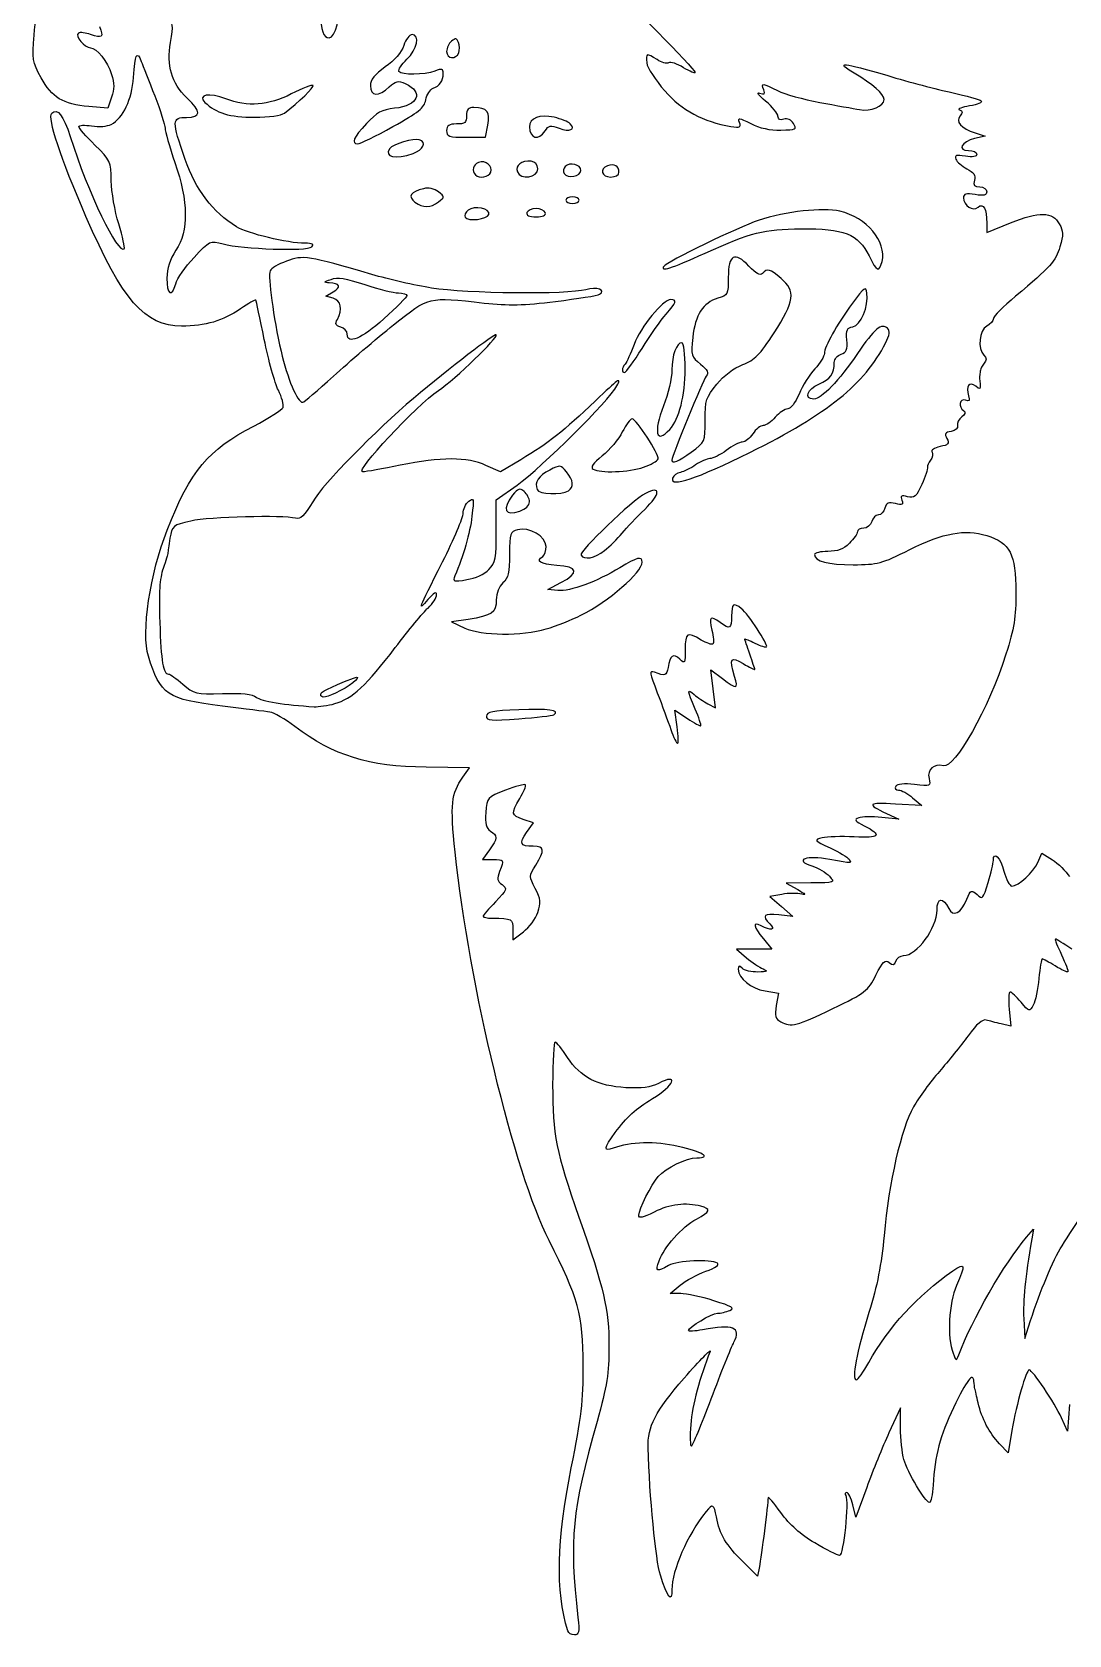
# Model space of a CAD drawing. Extents: x 0 to 149, y -4 to 235.
# Drawn here: x 0 to 82.8, y -4 to 123.9 of the extents above; entities that cross this region are included whole.
import ezdxf

# ---------------------------------------------------------------- set-up
doc = ezdxf.new("R2010")
doc.units = 0
doc.layers.get('0').update_dxf_attribs({"linetype": 'CONTINUOUS'})

msp = doc.modelspace()

# ---------------------------------------------------------------- linework, layer by layer
at = {"color": 7}
for points in [[(34.035571, 122.293557)], [(20.132239, 117.473325)], [(28.774483, 116.391359)], [(40.936971, 116.056566)], [(30.387602, 114.24965)], [(36.600757, 112.749214)], [(40.348958, 113.033141)], [(43.788542, 112.897224)], [(46.83125, 112.752942)], [(32.427026, 110.387302)], [(43.65625, 110.519599)], [(36.444775, 109.385362)], [(40.944271, 109.527411)], [(53.710417, 106.289417)], [(25.135418, 99.828744)], [(48.674216, 98.679892)], [(24.031698, 96.469361)], [(50.884317, 92.21034)], [(52.612385, 90.412925)], [(57.282292, 90.372367)], [(48.806365, 89.196841)], [(42.796354, 87.318101)], [(39.6875, 86.436002)], [(45.671089, 82.539808)], [(41.028541, 76.285564)], [(23.018751, 71.067954)], [(24.150461, 70.318831)], [(41.628782, 69.434557)], [(51.484138, 68.468139)], [(40.357883, 53.655394)], [(42.746634, -3.714255)]]:
    msp.add_lwpolyline(points, close=True, dxfattribs=at)
for points in [[(6.316335, 118.738854), (6.010398, 117.861239), (4.503307, 117.997896)], [(34.630971, 115.546682), (36.189026, 115.546682), (36.370001, 116.511364)], [(75.278681, 115.893488), (76.067706, 115.626081), (75.229913, 115.437923)], [(76.199997, 108.67476), (76.199997, 107.931532), (78.110061, 108.708838)], [(24.010939, 102.689176), (23.415626, 102.857969), (24.019236, 103.196805)], [(38.99031, 89.79513), (37.367078, 88.822403), (36.212185, 89.346439)], [(37.041667, 84.122265), (37.041667, 86.58761), (38.692616, 87.771835)], [(41.958604, 79.351428), (41.142708, 79.431057), (42.201042, 79.986164)], [(34.792708, 77.047868), (33.469792, 76.846001), (34.528125, 76.359531)], [(53.930502, 70.316034), (54.547466, 69.996558), (54.357966, 71.513248), (54.168469, 73.029937), (55.088896, 72.327892)], [(51.484138, 68.468139), (51.306354, 69.808344), (52.294906, 69.136604)], [(34.370261, 64.446187), (34.911406, 65.206152), (31.432833, 65.244348)], [(70.282454, 62.798814), (71.009002, 62.173861), (68.908144, 62.303006)], [(68.19691, 61.551108), (69.188536, 61.090686), (67.816492, 61.23373)], [(39.453018, 60.026457), (39.996655, 60.789923), (39.180619, 61.074393)], [(36.494485, 58.635963), (35.9473, 57.867516), (36.759068, 57.867516)], [(80.27783, 57.637127), (80.589199, 58.377659), (81.439724, 57.860422)], [(59.844374, 55.091158), (58.880589, 54.91035), (59.801231, 54.12005), (60.72187, 53.32975), (59.597391, 53.4568)], [(62.15194, 56.004352), (60.192703, 55.993265), (61.118745, 55.466099)], [(38.364583, 52.277357), (38.364583, 51.449698), (39.208014, 52.100131)], [(58.364139, 51.537838), (59.049118, 50.723787), (57.636534, 50.714262), (56.223953, 50.704737), (57.017703, 50.034748)], [(58.498682, 47.381665), (59.565408, 47.211091), (59.396148, 46.209257)], [(77.995947, 45.923216), (78.126717, 44.562249), (77.361796, 44.745156)], [(79.371743, 27.705016), (79.934681, 28.366474), (79.799029, 27.572724)], [(51.764314, 23.216613), (50.932289, 23.226138), (51.726039, 23.884139)], [(79.156221, 21.222724), (79.242706, 19.635224), (79.702689, 21.06208)], [(82.822074, 14.352969), (82.645197, 12.226891), (82.169902, 13.285224)], [(69.317425, 12.491474), (69.311075, 14.078974), (68.394175, 12.094599)], [(78.210817, 12.284091), (77.903644, 10.489205), (77.214317, 11.225758)], [(66.614754, 7.728974), (65.752239, 5.347724), (65.505499, 6.339911)], [(58.043585, 1.416775), (57.889251, 0.660823), (56.713149, 1.81365)]]:
    msp.add_lwpolyline(points, dxfattribs=at)
for points in [[(23.696076, 123.484182), (24.158714, 123.484182), (24.602904, 125.110645), (24.604772, 126.8115)], [(46.783577, 126.923766), (47.042988, 126.923766), (52.916664, 120.991479), (52.916664, 120.729481)], [(0.130753, 123.692121), (0.226521, 124.814682), (0.433021, 126.149859), (0.589641, 126.659182)], [(23.018748, 125.453992), (23.018748, 124.078558), (23.223126, 123.484182), (23.696076, 123.484182)], [(5.351892, 124.383705), (5.72405, 123.566907), (5.542051, 123.402085), (4.644701, 123.743257)], [(11.028832, 123.118361), (11.280935, 124.509234), (11.257183, 124.644409), (10.629623, 125.390222)], [(0.693146, 120.297877), (0.006729, 121.55905), (-0.031527, 121.789936), (0.130753, 123.692121)], [(3.664729, 123.856684), (3.358484, 123.667414), (4.162995, 122.690432), (4.625095, 122.690432)], [(4.644701, 123.743257), (4.248506, 123.89389), (3.807517, 123.94493), (3.664729, 123.856684)], [(12.340205, 118.685741), (11.093941, 119.893667), (10.691128, 121.255234), (11.028832, 123.118361)], [(30.31531, 123.748766), (30.108316, 123.748766), (29.808482, 123.353433), (29.649018, 122.870248)], [(29.907325, 121.773405), (30.726391, 122.558119), (30.972302, 123.748766), (30.31531, 123.748766)], [(33.466664, 123.217001), (33.250105, 123.037272), (33.072919, 122.666675), (33.072919, 122.393453)], [(34.024139, 123.117105), (33.89154, 123.462648), (33.785537, 123.481642), (33.466664, 123.217001)], [(34.035569, 122.293557), (34.119333, 122.511839), (34.114187, 122.882435), (34.024139, 123.117105)], [(4.625095, 122.690432), (5.114778, 122.690432), (5.992263, 121.587321), (6.321257, 120.558137)], [(8.066374, 120.32229), (8.186114, 122.18135), (8.342194, 122.501655), (8.689066, 121.600145)], [(8.689066, 121.600145), (8.822281, 121.253917), (9.303952, 120.018141), (9.759446, 118.853974)], [(29.649018, 122.870248), (29.466519, 122.317275), (28.919675, 121.68201), (28.173291, 121.15591)], [(29.26148, 120.797862), (29.185306, 120.921113), (29.475935, 121.360107), (29.907325, 121.773405)], [(33.072919, 122.393453), (33.072919, 121.802633), (33.817536, 121.725365), (34.035571, 122.293557)], [(49.87163, 121.741584), (49.025331, 122.2961), (48.971478, 122.278831), (49.056623, 121.480236)], [(50.793187, 121.495598), (50.638612, 121.400067), (50.223912, 121.510758), (49.87163, 121.741584)], [(65.616664, 120.665198), (64.026383, 121.596576), (64.685701, 121.54725), (68.295118, 120.464813)], [(6.291094, 116.57349), (7.249539, 117.086436), (7.953736, 118.573463), (8.066374, 120.32229)], [(6.321257, 120.558137), (6.547235, 119.85122), (6.546007, 119.397682), (6.316335, 118.738854)], [(28.173291, 121.15591), (27.303315, 120.542693), (26.9875, 120.142468), (26.9875, 119.653177)], [(32.129651, 120.831801), (31.295118, 120.514512), (29.450094, 120.492679), (29.26148, 120.797862)], [(31.986059, 119.452729), (32.522713, 119.650028), (32.799094, 120.048824), (32.804283, 120.633363)], [(32.804283, 120.633363), (32.807669, 121.014315), (32.696049, 121.047145), (32.129651, 120.831801)], [(49.056623, 121.480236), (49.096557, 121.105671), (49.742519, 120.102479), (50.492091, 119.25092)], [(51.995448, 121.09995), (51.488779, 121.41309), (50.947762, 121.591131), (50.793187, 121.495598)], [(52.916664, 120.729481), (52.916664, 120.620099), (52.502117, 120.786811), (51.995448, 121.09995)], [(67.997914, 118.552579), (67.997914, 118.998958), (67.097095, 119.798155), (65.616664, 120.665198)], [(68.295118, 120.464813), (69.950666, 119.968325), (72.257706, 119.358783), (73.421872, 119.110273)], [(4.503307, 117.997896), (2.420513, 118.186758), (1.559172, 118.706702), (0.693146, 120.297877)], [(15.4308, 118.621527), (14.129074, 119.11866), (13.151909, 118.946446), (13.777503, 118.330149)], [(20.132239, 117.473325), (21.282714, 118.354578), (22.530259, 119.562951), (22.41185, 119.68136)], [(22.41185, 119.68136), (22.338534, 119.754676), (21.555518, 119.449681), (20.671818, 119.003591)], [(26.9875, 119.653177), (26.9875, 118.811363), (27.649138, 118.769911), (28.489185, 119.559094)], [(28.489185, 119.559094), (29.010687, 120.04902), (29.196115, 120.087644), (29.770432, 119.825966)], [(29.770432, 119.825966), (31.283569, 119.136536), (30.818844, 118.070731), (28.911349, 117.85573)], [(31.407547, 118.530767), (31.491759, 118.951827), (31.752088, 119.36671), (31.986059, 119.452729)], [(50.492091, 119.25092), (51.873952, 117.681047), (53.547177, 116.780678), (55.766245, 116.412875)], [(58.53906, 118.431852), (57.993357, 118.882761), (57.775901, 119.171294), (58.055827, 119.073041)], [(58.055827, 119.073041), (58.456753, 118.932314), (58.528715, 118.988385), (58.394859, 119.337206)], [(58.394859, 119.337206), (58.179486, 119.898467), (58.27349, 119.892509), (59.49914, 119.267229)], [(59.49914, 119.267229), (60.051971, 118.985197), (61.565274, 118.562692), (62.862037, 118.328332)], [(73.421872, 119.110273), (74.586039, 118.861763), (75.639253, 118.565999), (75.76235, 118.453019)], [(1.55111, 117.468211), (1.993494, 117.910591), (2.481213, 117.289112), (3.014055, 115.604057)], [(9.759446, 118.853974), (10.214936, 117.689807), (10.58665, 116.528726), (10.585472, 116.273789)], [(12.303126, 117.134182), (13.484099, 117.134182), (13.494444, 117.567012), (12.340205, 118.685741)], [(13.777503, 118.330149), (14.646313, 117.474254), (15.767742, 117.137527), (17.727084, 117.144226)], [(20.671818, 119.003591), (18.818096, 118.067833), (17.191173, 117.949234), (15.4308, 118.621527)], [(28.911349, 117.85573), (27.889144, 117.740512), (27.490891, 117.525072), (26.666627, 116.641417)], [(28.774483, 116.391359), (30.844474, 117.538095), (31.279745, 117.891761), (31.407547, 118.530767)], [(35.255729, 117.923881), (34.796037, 117.927004), (34.660417, 117.777241), (34.660417, 117.266474)], [(36.370001, 116.511364), (36.568253, 117.568139), (36.293195, 117.91682), (35.255729, 117.923881)], [(59.531247, 117.222982), (59.531247, 117.436953), (59.084763, 117.980947), (58.53906, 118.431852)], [(62.862037, 118.328332), (64.158802, 118.093972), (65.590412, 117.835548), (66.043397, 117.754056)], [(66.043397, 117.754056), (66.950593, 117.59085), (67.997914, 118.018737), (67.997914, 118.552579)], [(74.836308, 118.048688), (74.203888, 117.939288), (73.840253, 117.796252), (74.028229, 117.730834)], [(75.76235, 118.453019), (75.885445, 118.340039), (75.468726, 118.158091), (74.836308, 118.048688)], [(4.272503, 109.219754), (2.25114, 113.87229), (1.185403, 117.102501), (1.55111, 117.468211)], [(3.704168, 116.39976), (3.704168, 116.516089), (4.164551, 116.53765), (4.727243, 116.447673)], [(4.727243, 116.447673), (5.298452, 116.356334), (5.989168, 116.411904), (6.291094, 116.57349)], [(12.193708, 113.781827), (11.118298, 116.858344), (11.127299, 117.134182), (12.303126, 117.134182)], [(17.727084, 117.144226), (18.869867, 117.148142), (19.889916, 117.287707), (20.132239, 117.473325)], [(26.666627, 116.641417), (25.642227, 115.543206), (25.419808, 115.017516), (25.979558, 115.017516)], [(33.866667, 116.605016), (33.249306, 116.605016), (33.072917, 116.487424), (33.072917, 116.075849)], [(34.660417, 117.266474), (34.660417, 116.707909), (34.536944, 116.605016), (33.866667, 116.605016)], [(41.65536, 117.137908), (40.494418, 117.399742), (39.6875, 117.087004), (39.6875, 116.37522)], [(40.936971, 116.056566), (41.212987, 116.498537), (41.361082, 116.526559), (42.048851, 116.266955)], [(42.943357, 116.629992), (42.788948, 116.7844), (42.20935, 117.012961), (41.65536, 117.137908)], [(42.048851, 116.266955), (42.890993, 115.949082), (43.412579, 116.16077), (42.943357, 116.629992)], [(55.766245, 116.412875), (56.50625, 116.290222), (56.606078, 116.335601), (56.456085, 116.72647)], [(56.456085, 116.72647), (56.299949, 117.133354), (56.398829, 117.123213), (57.357783, 116.633993)], [(57.357783, 116.633993), (58.063059, 116.274186), (58.89148, 116.094804), (59.757717, 116.114319)], [(59.998004, 116.982084), (59.696509, 116.886392), (59.531247, 116.971686), (59.531247, 117.222982)], [(59.757717, 116.114319), (60.979031, 116.141836), (61.056954, 116.181976), (60.772678, 116.637176)], [(60.772678, 116.637176), (60.582641, 116.941473), (60.286074, 117.073513), (59.998004, 116.982084)], [(74.068099, 117.24812), (73.688726, 116.791004), (74.148505, 116.276512), (75.278681, 115.893488)], [(74.028229, 117.730834), (74.287314, 117.640666), (74.296961, 117.523882), (74.068099, 117.24812)], [(3.014055, 115.604057), (4.443969, 111.082087), (6.82029, 106.139194), (7.322768, 106.641672)], [(4.989897, 114.92185), (4.282745, 115.618368), (3.704168, 116.283428), (3.704168, 116.39976)], [(10.585472, 116.273789), (10.584414, 116.018855), (10.940522, 114.779409), (11.377084, 113.519466)], [(25.979558, 115.017516), (26.152794, 115.017516), (27.410511, 115.635746), (28.774483, 116.391359)], [(30.891618, 115.347739), (30.463948, 115.490297), (28.76029, 114.983329), (28.526311, 114.643882)], [(30.387602, 114.24965), (31.226424, 114.542065), (31.502726, 115.144037), (30.891618, 115.347739)], [(33.072917, 116.075849), (33.072917, 115.606589), (33.249306, 115.546682), (34.630971, 115.546682)], [(39.6875, 116.37522), (39.6875, 115.437491), (40.431807, 115.247669), (40.936971, 116.056566)], [(75.229913, 115.437923), (74.17276, 115.200496), (73.81516, 114.488349), (74.753092, 114.488349)], [(6.298201, 112.063588), (6.27632, 113.606368), (6.235984, 113.694501), (4.989897, 114.92185)], [(28.526311, 114.643882), (28.055964, 113.961516), (28.992214, 113.763213), (30.387602, 114.24965)], [(74.495869, 114.037679), (73.768172, 114.155768), (73.615328, 114.107659), (73.734181, 113.797929)], [(75.406247, 114.189148), (75.406247, 113.995946), (75.083715, 113.942283), (74.495869, 114.037679)], [(74.753092, 114.488349), (75.112327, 114.488349), (75.406247, 114.353708), (75.406247, 114.189148)], [(11.377084, 113.519466), (12.454169, 110.410935), (12.481389, 108.067118), (11.458354, 106.521208)], [(16.294014, 108.392976), (14.392535, 109.576841), (13.044105, 111.349023), (12.193708, 113.781827)], [(35.619994, 113.538564), (35.179778, 113.369638), (35.05009, 112.863953), (35.365973, 112.548072)], [(35.365973, 112.548072), (35.679182, 112.234861), (36.45167, 112.360697), (36.600757, 112.749214)], [(36.600757, 112.749214), (36.791183, 113.245458), (36.166454, 113.748262), (35.619994, 113.538564)], [(39.819792, 113.629969), (39.068539, 113.726026), (38.520608, 113.300796), (38.7214, 112.77754)], [(38.7214, 112.77754), (38.97407, 112.119092), (40.348958, 112.335011), (40.348958, 113.033141)], [(40.348958, 113.033141), (40.348958, 113.363364), (40.150015, 113.587744), (39.819792, 113.629969)], [(42.539949, 113.213298), (42.393463, 113.066811), (42.357813, 112.810711), (42.460728, 112.64419)], [(42.460728, 112.64419), (42.723737, 112.218634), (43.788542, 112.421548), (43.788542, 112.897224)], [(43.788542, 112.897224), (43.788542, 113.368243), (42.915819, 113.589168), (42.539949, 113.213298)], [(45.929084, 113.270276), (45.258154, 113.012815), (45.429892, 112.371682), (46.169792, 112.371682)], [(46.83125, 112.752942), (46.83125, 113.253848), (46.452406, 113.471092), (45.929084, 113.270276)], [(46.169792, 112.371682), (46.569326, 112.371682), (46.83125, 112.522654), (46.83125, 112.752942)], [(73.734181, 113.797929), (73.815961, 113.584813), (74.215109, 113.238637), (74.621176, 113.028653)], [(74.621176, 113.028653), (75.165204, 112.747324), (75.3227, 112.506226), (75.219713, 112.112396)], [(6.891791, 108.626722), (6.577731, 109.641473), (6.310615, 111.188063), (6.298201, 112.063588)], [(31.220825, 111.438716), (30.193821, 111.185928), (29.952971, 110.805558), (30.543791, 110.369496)], [(32.41145, 111.192855), (32.082023, 111.44727), (31.63261, 111.540073), (31.220825, 111.438716)], [(75.219713, 112.112396), (75.111994, 111.700482), (75.208363, 111.577932), (75.639972, 111.577932)], [(75.639972, 111.577932), (75.950495, 111.577932), (76.199997, 111.408528), (76.199997, 111.197692)], [(30.543791, 110.369496), (31.202074, 109.883638), (31.782337, 109.889126), (32.427026, 110.387302)], [(32.427034, 110.387307), (32.934669, 110.779581), (32.934489, 110.788921), (32.41145, 111.192855)], [(36.444775, 109.385362), (36.595529, 109.844811), (35.265752, 110.11844), (34.792184, 109.725415)], [(43.127083, 110.784182), (42.836042, 110.784182), (42.597917, 110.66512), (42.597917, 110.519599)], [(42.597917, 110.519599), (42.597917, 110.374078), (42.836042, 110.255016), (43.127083, 110.255016)], [(43.65625, 110.519599), (43.65625, 110.66512), (43.418125, 110.784182), (43.127083, 110.784182)], [(43.127083, 110.255016), (43.418125, 110.255016), (43.65625, 110.374078), (43.65625, 110.519599)], [(75.273956, 110.967726), (74.558488, 111.083831), (74.347914, 111.027252), (74.347914, 110.718907)], [(74.347914, 110.718907), (74.347914, 110.074035), (75.07197, 109.603215), (75.507641, 109.964789)], [(76.199997, 111.197692), (76.199997, 110.910897), (75.972421, 110.854382), (75.273956, 110.967726)], [(75.507641, 109.964789), (75.943161, 110.326239), (76.199997, 109.84769), (76.199997, 108.67476)], [(11.906251, 100.467896), (8.973551, 100.466837), (7.183857, 102.518744), (4.272503, 109.219754)], [(34.792184, 109.725415), (34.577396, 109.547155), (34.471054, 109.289024), (34.555869, 109.15179)], [(34.555869, 109.15179), (34.771171, 108.803427), (36.316528, 108.994514), (36.444775, 109.385362)], [(39.489063, 109.527411), (39.416342, 109.309247), (39.663981, 109.196682), (40.216667, 109.196682)], [(40.216667, 109.858141), (39.877119, 109.858141), (39.549697, 109.709312), (39.489063, 109.527411)], [(40.944271, 109.527411), (40.883636, 109.709312), (40.556214, 109.858141), (40.216667, 109.858141)], [(40.216667, 109.196682), (40.769352, 109.196682), (41.016992, 109.309247), (40.944271, 109.527411)], [(57.957016, 108.898791), (56.412982, 108.39903), (50.628682, 105.592893), (50.408631, 105.236841)], [(64.473802, 109.63575), (63.068076, 109.952348), (60.215328, 109.629744), (57.957016, 108.898791)], [(67.841424, 105.622579), (68.239582, 107.208971), (66.606169, 109.1555), (64.473802, 109.63575)], [(78.110061, 108.708838), (80.390349, 109.636809), (81.447299, 109.615684), (81.997235, 108.631151)], [(7.322768, 106.641672), (7.399794, 106.718698), (7.205854, 107.611968), (6.891791, 108.626722)], [(21.766047, 107.080016), (20.382996, 107.080016), (17.161228, 107.853046), (16.294014, 108.392976)], [(53.710417, 106.289417), (57.45576, 107.97168), (58.35681, 108.200394), (61.383333, 108.23702)], [(61.383333, 108.23702), (64.775003, 108.278065), (65.950587, 107.809459), (66.801429, 106.077279)], [(81.997235, 108.631151), (82.326266, 108.042096), (82.33414, 107.756833), (82.047763, 106.800991)], [(11.458354, 106.521208), (10.968451, 105.780917), (10.74115, 105.082538), (10.73075, 104.285666)], [(12.900666, 105.953243), (14.170582, 107.313018), (14.173714, 107.314471), (15.222086, 107.030377)], [(15.222086, 107.030377), (16.763004, 106.612812), (21.953041, 106.437639), (22.306662, 106.79126)], [(22.306662, 106.79126), (22.515281, 106.999879), (22.365246, 107.080016), (21.766047, 107.080016)], [(50.408631, 105.236841), (50.128599, 104.783739), (50.919713, 105.035937), (53.710417, 106.289417)], [(57.211113, 105.2468), (56.076615, 106.460711), (55.5625, 106.18057), (55.5625, 104.34847)], [(82.047763, 106.800991), (81.691861, 105.613092), (81.333671, 105.214843), (78.491228, 102.846682)], [(11.436915, 103.85021), (11.542581, 104.257991), (12.201269, 105.204358), (12.900666, 105.953243)], [(20.27716, 105.652821), (19.627883, 105.404862), (19.043135, 105.058996), (18.977722, 104.884231)], [(27.111902, 104.587082), (22.013509, 106.08796), (21.589623, 106.154056), (20.27716, 105.652821)], [(58.293746, 104.678345), (58.090128, 104.474727), (57.780965, 104.637059), (57.211113, 105.2468)], [(59.775532, 104.278372), (58.866212, 105.043515), (58.702977, 105.087576), (58.293746, 104.678345)], [(66.801429, 106.077279), (67.426163, 104.805422), (67.615549, 104.72262), (67.841424, 105.622579)], [(10.73075, 104.285666), (10.713763, 102.983731), (11.143687, 102.718613), (11.436915, 103.85021)], [(18.977722, 104.884231), (18.797951, 104.403954), (19.238588, 101.158249), (19.848556, 98.469733)], [(23.702257, 103.925904), (23.228918, 103.943843), (23.248788, 103.982652), (23.842894, 104.200619)], [(24.019236, 103.196805), (24.688013, 103.572223), (24.548183, 103.893848), (23.702257, 103.925904)], [(23.842894, 104.200619), (24.375053, 104.395857), (24.996533, 104.29943), (26.535377, 103.782855)], [(26.535377, 103.782855), (27.635727, 103.413481), (28.842438, 103.111266), (29.216964, 103.111266)], [(31.874402, 103.500899), (30.560372, 103.714029), (28.417247, 104.202809), (27.111902, 104.587082)], [(55.5625, 104.34847), (55.5625, 102.976937), (55.531112, 102.91423), (54.729531, 102.684339)], [(59.227003, 99.925058), (60.857884, 102.428974), (60.964821, 103.277651), (59.775532, 104.278372)], [(66.634061, 103.107966), (66.551791, 103.675106), (66.437441, 103.594784), (65.483822, 102.300008)], [(17.833278, 102.541456), (17.795323, 102.591865), (17.247596, 102.277624), (16.616104, 101.843147)], [(18.513429, 99.407099), (18.177299, 101.080589), (17.871229, 102.491051), (17.833278, 102.541456)], [(24.347989, 101.00641), (24.785596, 101.824091), (24.648534, 102.508391), (24.010939, 102.689176)], [(29.897917, 102.900612), (29.897917, 102.784751), (29.072914, 101.951314), (28.064579, 101.048529)], [(28.839583, 100.569771), (31.678861, 102.841454), (31.55778, 102.812379), (36.078787, 102.308255)], [(29.216964, 103.111266), (29.591487, 103.111266), (29.897917, 103.016471), (29.897917, 102.900612)], [(44.176492, 103.37329), (42.774391, 102.971171), (34.618814, 103.055769), (31.874402, 103.500899)], [(36.078787, 102.308255), (38.005901, 102.093369), (39.232038, 102.120753), (41.773906, 102.43544)], [(41.773906, 102.43544), (43.555505, 102.656008), (45.134959, 102.911738), (45.283808, 103.003731)], [(45.283808, 103.003731), (45.859314, 103.359413), (45.0592, 103.626446), (44.176492, 103.37329)], [(50.965989, 102.582099), (50.345787, 102.582099), (48.561292, 100.39913), (48.046116, 99.010224)], [(50.592445, 101.416003), (51.420117, 102.358669), (51.49169, 102.582099), (50.965989, 102.582099)], [(54.729531, 102.684339), (53.551288, 102.346424), (52.915558, 101.354303), (52.730916, 99.565309)], [(65.512606, 100.412719), (66.140785, 100.502405), (66.786808, 102.05502), (66.634061, 103.107966)], [(78.491228, 102.846682), (77.530568, 102.046318), (76.74111, 101.246834), (76.736871, 101.070053)], [(16.616104, 101.843147), (15.209071, 100.875084), (13.816757, 100.468536), (11.906251, 100.467896)], [(48.674216, 98.679892), (49.324046, 99.72326), (50.187249, 100.954509), (50.592445, 101.416003)], [(65.483822, 102.300008), (64.215597, 100.578076), (63.235417, 98.823208), (63.235417, 98.274576)], [(24.031698, 96.469361), (25.293586, 97.618502), (27.457135, 99.463685), (28.839583, 100.569771)], [(24.612572, 100.387116), (24.198856, 100.495306), (24.143632, 100.624566), (24.347989, 101.00641)], [(25.135418, 99.828744), (25.135418, 100.060649), (24.900137, 100.311916), (24.612572, 100.387116)], [(28.064579, 101.048529), (26.272356, 99.44391), (25.135418, 98.970457), (25.135418, 99.828744)], [(37.026853, 99.774229), (36.912127, 99.888514), (33.333883, 97.134156), (30.427083, 94.694052)], [(56.71698, 97.394858), (57.68122, 97.763102), (58.081976, 98.167084), (59.227003, 99.925058)], [(65.030231, 99.361599), (64.967265, 100.177002), (65.044783, 100.345931), (65.512606, 100.412719)], [(68.277732, 100.29145), (67.819381, 100.749801), (67.2098, 100.237409), (65.88125, 98.27705)], [(68.11849, 99.10677), (68.451518, 99.760381), (68.493852, 100.075331), (68.277732, 100.29145)], [(76.199997, 100.465432), (75.602743, 100.145792), (75.46032, 98.665109), (75.977118, 98.148312)], [(76.736871, 101.070053), (76.732638, 100.893271), (76.491039, 100.621192), (76.199997, 100.465432)], [(19.634918, 95.346552), (19.35423, 95.906362), (18.849561, 97.733609), (18.513429, 99.407099)], [(32.411458, 95.321083), (33.780087, 96.234975), (37.234207, 99.567672), (37.026853, 99.774229)], [(47.294271, 96.772063), (47.403411, 96.77799), (48.024389, 97.636526), (48.674216, 98.679892)], [(48.046116, 99.010224), (47.776233, 98.28262), (47.45201, 97.574198), (47.325627, 97.435953)], [(51.867641, 99.142516), (51.425419, 99.142516), (51.064583, 98.162353), (51.064583, 96.961119)], [(52.122917, 97.059115), (52.122917, 98.221009), (52.010006, 99.142516), (51.867641, 99.142516)], [(52.730916, 99.565309), (52.580942, 98.112199), (52.611335, 98.00426), (53.332343, 97.429349)], [(57.282292, 90.372367), (63.507165, 93.465438), (66.454605, 95.841193), (68.11849, 99.10677)], [(64.56721, 98.219292), (65.000113, 98.35669), (65.090593, 98.579906), (65.030231, 99.361599)], [(19.848556, 98.469733), (20.335543, 96.323258), (21.158442, 94.380016), (21.580413, 94.380016)], [(47.325627, 97.435953), (47.043353, 97.127195), (47.025891, 96.757461), (47.294271, 96.772063)], [(53.332343, 97.429349), (53.922927, 96.958433), (54.025898, 96.743369), (53.795589, 96.461823)], [(54.639977, 95.822238), (55.210271, 96.518209), (56.013011, 97.12601), (56.71698, 97.394858)], [(65.88125, 98.27705), (64.393823, 96.08226), (63.011955, 94.644599), (62.389763, 94.644599)], [(63.235417, 98.274576), (63.235417, 98.055118), (62.890048, 97.505843), (62.467932, 97.053964)], [(62.80645, 95.838867), (63.709899, 96.216351), (64.029167, 96.665457), (64.029167, 97.558826)], [(64.029167, 97.558826), (64.029167, 97.828158), (64.271287, 98.125367), (64.56721, 98.219292)], [(75.999607, 97.500083), (75.843524, 97.312014), (75.705695, 97.068844), (75.69332, 96.959703)], [(75.977118, 98.148312), (76.196425, 97.929004), (76.202815, 97.744923), (75.999607, 97.500083)], [(21.580413, 94.380016), (21.66673, 94.380016), (22.76981, 95.32022), (24.031698, 96.469361)], [(46.673212, 95.702932), (47.081911, 96.454738), (46.758328, 96.228755), (44.95342, 94.501867)], [(51.064583, 96.961119), (51.064583, 96.324301), (50.764869, 95.038489), (50.39855, 94.103756)], [(50.884317, 92.21034), (51.650977, 93.057488), (52.122917, 94.904999), (52.122917, 97.059115)], [(53.795589, 96.461823), (53.518551, 96.123151), (51.064583, 90.112908), (51.064583, 89.773059)], [(62.467932, 97.053964), (62.045813, 96.602087), (61.480266, 95.696974), (61.211161, 95.042601)], [(75.323248, 95.662022), (74.825857, 96.074817), (74.506796, 95.659033), (74.745009, 94.908478)], [(75.640353, 96.562828), (75.623605, 96.453687), (75.635167, 96.13184), (75.666097, 95.847612)], [(75.69332, 96.959703), (75.680938, 96.850562), (75.657109, 96.671969), (75.640353, 96.562828)], [(20.011304, 93.979622), (20.08498, 94.171622), (19.915607, 94.786738), (19.634918, 95.346552)], [(26.370188, 88.827232), (25.704116, 88.822469), (30.664772, 94.154744), (32.411458, 95.321083)], [(38.692616, 87.771835), (40.755213, 89.251332), (45.998852, 94.462449), (46.673212, 95.702932)], [(53.710417, 92.948085), (53.710417, 94.545975), (53.786212, 94.780333), (54.639977, 95.822238)], [(61.211161, 95.042601), (60.92512, 94.347054), (60.549359, 93.852421), (60.306569, 93.851841)], [(62.389763, 94.644599), (61.58248, 94.644599), (61.861396, 95.443998), (62.80645, 95.838867)], [(74.497504, 94.542279), (74.02476, 94.723688), (73.907171, 93.990948), (74.363744, 93.708773)], [(74.745009, 94.908478), (74.872779, 94.505912), (74.815012, 94.420441), (74.497504, 94.542279)], [(75.666097, 95.847612), (75.713116, 95.415328), (75.657049, 95.384982), (75.323248, 95.662022)], [(17.677734, 92.487589), (18.88752, 93.116207), (19.937625, 93.787621), (20.011304, 93.979622)], [(30.427083, 94.694052), (27.445039, 92.190782), (23.21063, 87.850369), (22.37706, 86.442505)], [(44.95342, 94.501867), (42.389809, 92.049076), (41.249174, 91.148763), (38.99031, 89.79513)], [(50.39855, 94.103756), (49.56035, 91.964933), (49.80373, 91.016302), (50.884317, 92.21034)], [(60.306569, 93.851841), (60.078149, 93.851312), (59.632453, 93.553193), (59.316131, 93.189391)], [(74.363744, 93.708773), (74.543769, 93.59751), (74.48972, 93.422536), (74.212773, 93.220027)], [(10.752459, 84.174857), (12.648804, 88.957531), (13.995832, 90.574429), (17.677734, 92.487589)], [(47.880818, 93.057099), (47.746034, 93.057099), (47.395961, 92.587061), (47.102877, 92.012574)], [(49.954122, 89.858006), (50.072713, 90.213781), (48.229983, 93.057099), (47.880818, 93.057099)], [(52.612385, 90.412925), (53.708067, 91.206632), (53.710417, 91.212059), (53.710417, 92.948085)], [(58.348475, 92.527932), (58.132586, 92.527932), (57.760918, 92.230276), (57.522544, 91.866474)], [(59.316131, 93.189391), (58.999808, 92.825589), (58.564362, 92.527932), (58.348475, 92.527932)], [(73.866211, 92.524104), (73.916574, 92.2982), (73.709382, 92.106745), (73.356229, 92.052857)], [(74.212773, 93.220027), (73.97551, 93.046537), (73.819557, 92.733371), (73.866211, 92.524104)], [(47.102877, 92.012574), (46.809795, 91.438084), (46.091023, 90.583128), (45.505605, 90.112675)], [(56.681523, 91.205016), (56.457334, 91.205016), (55.883659, 90.907359), (55.40669, 90.543557)], [(57.522544, 91.866474), (57.284173, 91.502672), (56.905713, 91.205016), (56.681523, 91.205016)], [(73.01792, 91.48282), (73.233955, 91.079153), (73.147629, 90.978188), (72.470714, 90.842806)], [(73.356229, 92.052857), (72.872214, 91.978999), (72.809198, 91.872821), (73.01792, 91.48282)], [(36.212185, 89.346439), (34.718665, 90.02413), (32.609015, 90.026133), (29.36875, 89.352922)], [(45.505605, 90.112675), (44.744116, 89.500726), (44.53658, 89.196767), (44.776334, 89.044587)], [(48.806365, 89.196841), (49.383355, 89.397652), (49.899845, 89.695176), (49.954122, 89.858006)], [(51.117145, 88.320364), (50.85942, 87.546413), (53.08741, 88.287976), (57.282292, 90.372367)], [(51.064583, 89.773059), (51.064583, 89.444282), (51.555203, 89.647107), (52.612385, 90.412925)], [(54.099643, 89.882099), (53.857737, 89.882099), (53.343776, 89.657875), (52.95751, 89.383825)], [(55.40669, 90.543557), (54.92972, 90.179755), (54.341551, 89.882099), (54.099643, 89.882099)], [(71.715572, 89.766069), (71.552419, 89.569478), (71.444546, 89.306802), (71.475857, 89.182345)], [(71.839611, 90.402783), (71.934546, 90.249179), (71.878727, 89.962657), (71.715572, 89.766069)], [(72.470714, 90.842806), (72.001187, 90.7489), (71.738776, 90.565938), (71.839611, 90.402783)], [(29.36875, 89.352922), (27.986302, 89.065703), (26.636951, 88.829142), (26.370188, 88.827232)], [(41.31174, 88.975057), (40.407466, 88.507438), (40.072096, 87.994643), (40.293388, 87.417963)], [(42.64827, 88.827287), (42.184069, 89.400549), (42.143273, 89.405058), (41.31174, 88.975057)], [(42.796354, 87.318101), (43.259237, 87.61758), (43.208416, 88.135534), (42.64827, 88.827287)], [(44.776334, 89.044587), (45.306694, 88.707944), (47.65671, 88.796728), (48.806365, 89.196841)], [(51.747968, 88.788513), (51.468983, 88.735141), (51.185114, 88.524474), (51.117145, 88.320364)], [(52.95751, 89.383825), (52.571245, 89.109775), (52.02695, 88.841884), (51.747968, 88.788513)], [(71.475857, 89.182345), (71.507167, 89.057887), (71.302986, 88.444829), (71.02212, 87.819995)], [(39.265675, 87.256972), (38.905622, 87.55579), (38.770872, 87.512102), (38.345515, 86.958641)], [(39.6875, 86.436002), (39.6875, 86.694989), (39.497677, 87.064427), (39.265675, 87.256972)], [(40.293388, 87.417963), (40.439975, 87.03596), (42.248733, 86.963798), (42.796354, 87.318101)], [(48.95583, 87.108067), (47.905437, 86.564888), (43.626262, 82.471755), (43.805536, 82.181687)], [(48.891891, 85.83472), (50.168532, 87.05746), (50.203473, 87.753246), (48.95583, 87.108067)], [(71.02212, 87.819995), (70.581329, 86.839385), (70.425416, 86.705461), (69.882676, 86.841248)], [(22.37706, 86.442505), (21.709699, 85.315356), (21.401586, 85.017121), (21.010333, 85.119588)], [(34.395833, 85.520231), (34.395833, 85.84633), (34.593853, 86.276545), (34.835875, 86.476266)], [(34.835875, 86.476266), (35.240487, 86.810151), (35.26137, 86.714888), (35.09522, 85.293113)], [(38.345515, 86.958641), (37.477814, 85.829611), (37.725734, 85.281238), (38.916242, 85.696253)], [(38.916242, 85.696253), (39.37858, 85.857424), (39.6875, 86.153723), (39.6875, 86.436002)], [(47.082623, 83.928871), (47.439159, 84.365491), (48.25333, 85.223122), (48.891891, 85.83472)], [(68.077337, 85.923914), (67.999708, 85.627062), (67.760339, 85.384182), (67.545408, 85.384182)], [(68.904937, 86.291354), (68.356157, 86.429091), (68.190171, 86.355396), (68.077337, 85.923914)], [(69.422645, 86.558813), (69.561972, 86.195739), (69.471707, 86.149106), (68.904937, 86.291354)], [(69.882676, 86.841248), (69.373747, 86.968576), (69.286062, 86.914744), (69.422645, 86.558813)], [(12.65467, 84.899624), (11.192458, 84.570184), (11.149646, 84.534986), (10.978416, 83.521471)], [(21.010333, 85.119588), (20.000794, 85.383986), (14.117004, 85.229094), (12.65467, 84.899624)], [(32.749773, 81.650025), (33.655106, 83.452539), (34.395833, 85.194132), (34.395833, 85.520231)], [(35.09522, 85.293113), (34.936652, 83.936237), (34.409803, 82.089437), (33.73514, 80.525554)], [(67.016241, 84.855016), (66.939652, 84.562143), (66.655344, 84.325849), (66.379553, 84.325849)], [(67.545408, 85.384182), (67.330476, 85.384182), (67.092351, 85.146057), (67.016241, 84.855016)], [(9.253462, 74.101283), (8.679739, 75.946722), (9.39449, 80.750003), (10.752459, 84.174857)], [(10.978416, 83.521471), (10.881769, 82.949431), (10.808172, 82.421801), (10.814869, 82.348967)], [(36.446354, 81.03289), (36.976473, 81.588584), (37.041667, 81.926898), (37.041667, 84.122265)], [(38.732963, 84.210046), (38.142736, 84.061911), (38.1, 83.929244), (38.1, 82.24515)], [(41.010417, 82.879462), (41.010417, 83.667042), (39.675917, 84.446713), (38.732963, 84.210046)], [(45.671089, 82.539808), (46.090896, 82.867175), (46.726086, 83.492253), (47.082623, 83.928871)], [(65.881245, 84.04924), (65.881245, 83.897105), (65.588999, 83.480386), (65.231812, 83.123199)], [(66.379553, 84.325849), (66.105484, 84.325849), (65.881245, 84.201376), (65.881245, 84.04924)], [(70.051581, 82.617212), (72.790807, 83.976326), (74.415986, 84.272213), (76.196642, 83.736003)], [(76.196642, 83.736003), (78.052385, 83.177182), (78.535141, 82.246671), (78.535612, 79.227632)], [(10.814869, 82.348967), (10.821563, 82.27613), (10.653512, 81.724704), (10.441422, 81.123573)], [(38.1, 82.24515), (38.1, 80.775133), (38.001546, 80.350013), (37.570833, 79.960224)], [(41.870312, 81.363114), (40.56321, 81.438366), (40.143623, 81.704704), (40.745833, 82.076891)], [(40.745833, 82.076891), (40.891354, 82.166828), (41.010417, 82.527984), (41.010417, 82.879462)], [(43.805536, 82.181687), (44.061594, 81.767376), (44.882663, 81.924993), (45.671089, 82.539808)], [(48.682018, 81.61387), (48.684135, 82.117711), (48.280923, 82.017486), (46.90137, 81.171142)], [(63.51202, 82.473766), (62.923322, 82.473766), (62.441661, 82.358891), (62.441661, 82.21849)], [(62.441661, 82.21849), (62.441661, 81.695626), (63.525257, 81.415432), (65.547327, 81.415432)], [(65.231812, 83.123199), (64.756337, 82.647721), (64.295676, 82.473766), (63.51202, 82.473766)], [(65.547327, 81.415432), (67.485998, 81.415432), (67.796325, 81.498231), (70.051581, 82.617212)], [(10.441422, 81.123573), (10.156863, 80.317049), (10.084312, 79.189297), (10.164589, 76.820411)], [(31.583334, 78.637307), (30.742443, 77.651113), (30.746369, 77.661254), (32.749773, 81.650025)], [(34.686751, 80.220704), (35.3797, 80.332686), (36.092043, 80.661484), (36.446354, 81.03289)], [(42.201042, 79.986164), (43.703671, 80.774307), (43.585971, 81.264337), (41.870312, 81.363114)], [(46.90137, 81.171142), (45.099743, 80.065859), (42.907609, 79.258811), (41.958604, 79.351428)], [(43.788542, 77.375157), (46.008827, 78.488244), (48.678788, 80.800953), (48.682018, 81.61387)], [(33.73514, 80.525554), (33.539835, 80.072833), (33.617591, 80.047925), (34.686751, 80.220704)], [(37.570833, 79.960224), (37.244711, 79.665087), (37.041667, 79.145315), (37.041667, 78.60561)], [(32.269652, 79.014156), (32.263117, 79.300163), (32.047643, 79.181844), (31.583334, 78.637307)], [(31.585395, 77.955823), (31.966969, 78.308613), (32.274886, 78.784863), (32.269652, 79.014156)], [(37.041667, 78.60561), (37.041667, 77.582633), (36.686911, 77.336909), (34.792708, 77.047868)], [(56.627869, 77.901289), (55.983267, 78.415671), (55.827083, 78.301204), (55.827083, 77.314391)], [(78.535612, 79.227632), (78.535877, 77.235151), (78.388038, 76.322193), (77.732808, 74.271682)], [(10.164589, 76.820411), (10.272761, 73.628337), (10.433104, 72.684172), (10.867018, 72.684172)], [(28.972656, 74.791168), (30.028089, 76.178939), (31.203821, 77.603035), (31.585395, 77.955823)], [(41.028541, 76.285564), (41.818936, 76.520074), (43.060937, 77.010392), (43.788542, 77.375157)], [(54.916618, 76.793638), (54.135536, 77.384421), (54.010441, 77.272044), (54.252826, 76.197338)], [(55.827083, 77.314391), (55.827083, 76.296414), (55.682981, 76.213991), (54.916618, 76.793638)], [(58.621197, 74.860933), (58.771785, 75.011521), (57.150741, 77.484041), (56.627869, 77.901289)], [(34.528125, 76.359531), (35.882842, 75.736826), (39.057315, 75.700702), (41.028541, 76.285564)], [(53.40731, 75.40113), (52.250049, 76.065306), (52.122917, 75.990924), (52.122917, 74.649658)], [(54.252826, 76.197338), (54.374981, 75.655723), (54.414288, 75.151943), (54.340173, 75.077828)], [(56.885417, 75.475293), (56.885417, 75.518605), (57.250026, 75.372151), (57.695658, 75.14984)], [(24.150461, 70.318842), (25.505956, 70.695264), (26.699451, 71.802167), (28.972656, 74.791168)], [(51.690135, 73.872918), (51.191583, 74.371467), (50.885196, 74.156522), (50.749978, 73.213349)], [(52.122917, 74.649658), (52.122917, 73.529926), (52.090788, 73.472262), (51.690135, 73.872918)], [(54.340173, 75.077828), (54.26606, 75.003716), (53.846272, 75.149199), (53.40731, 75.40113)], [(57.282292, 74.271682), (57.06401, 74.890357), (56.885417, 75.431983), (56.885417, 75.475293)], [(57.679167, 73.056716), (57.679167, 73.106272), (57.500573, 73.653007), (57.282292, 74.271682)], [(57.695658, 75.14984), (58.141291, 74.927529), (58.557784, 74.79752), (58.621197, 74.860933)], [(77.732808, 74.271682), (76.345314, 69.929592), (73.651986, 65.119358), (72.741573, 65.357439)], [(15.166651, 70.120113), (10.750424, 70.661178), (10.209785, 71.025173), (9.253462, 74.101283)], [(49.665723, 72.828938), (49.247237, 72.99176), (49.273023, 72.803988), (49.890127, 71.194896)], [(50.749978, 73.213349), (50.654061, 72.544321), (50.519687, 72.49668), (49.665723, 72.828938)], [(56.073196, 72.483999), (55.643513, 73.98222), (55.731683, 74.115655), (56.753125, 73.51299)], [(56.753125, 73.51299), (57.262448, 73.212481), (57.679167, 73.007159), (57.679167, 73.056716)], [(10.867018, 72.684172), (10.991907, 72.684172), (11.507865, 72.32087), (12.013593, 71.876835)], [(12.013593, 71.876835), (12.900399, 71.098209), (13.012958, 71.071698), (15.178636, 71.131388)], [(23.018751, 71.067954), (23.018751, 71.270117), (23.555202, 71.534621), (25.641841, 72.361301)], [(25.641841, 72.361301), (26.437186, 72.676401), (25.594631, 71.865501), (24.598837, 71.357485)], [(55.088896, 72.327892), (56.268935, 71.427835), (56.37144, 71.444091), (56.073196, 72.483999)], [(15.178636, 71.131388), (16.758458, 71.174928), (17.552486, 71.086782), (17.856995, 70.834062)], [(17.856995, 70.834062), (18.229994, 70.524502), (20.203912, 70.202081), (22.489584, 70.077378)], [(24.598837, 71.357485), (23.47807, 70.785712), (23.018751, 70.701546), (23.018751, 71.067954)], [(49.890127, 71.194896), (50.273596, 70.194993), (50.765445, 68.870875), (50.983126, 68.252411)], [(52.923316, 69.890545), (52.268795, 71.417479), (52.260122, 71.55439), (52.850521, 71.039397)], [(52.850521, 71.039397), (53.105182, 70.817261), (53.591174, 70.49175), (53.930502, 70.316034)], [(18.96103, 69.643083), (18.646162, 69.688345), (16.93869, 69.903009), (15.166651, 70.120113)], [(20.956464, 68.486454), (20.173845, 69.07734), (19.275897, 69.597823), (18.96103, 69.643083)], [(22.489584, 70.077378), (22.853386, 70.057534), (23.600781, 70.166182), (24.150461, 70.318831)], [(38.827604, 69.829508), (36.740854, 69.743098), (36.247917, 69.645718), (36.247917, 69.319886)], [(36.247917, 69.319886), (36.247917, 68.973655), (36.610189, 68.94399), (38.827604, 69.108648)], [(41.628782, 69.434557), (42.20328, 69.783031), (41.182129, 69.927007), (38.827604, 69.829508)], [(38.827604, 69.108648), (40.246432, 69.214005), (41.506963, 69.360664), (41.628782, 69.434557)], [(52.294906, 69.136604), (52.838612, 68.767148), (53.322987, 68.504393), (53.371298, 68.5527)], [(53.371298, 68.5527), (53.419605, 68.601011), (53.218014, 69.203041), (52.923316, 69.890545)], [(31.432833, 65.244348), (26.85393, 65.294624), (24.024099, 66.170368), (20.956464, 68.486454)], [(50.983126, 68.252411), (51.200807, 67.633948), (51.442588, 67.127932), (51.520415, 67.127932)], [(51.520415, 67.127932), (51.598245, 67.127932), (51.58192, 67.731026), (51.484138, 68.468139)], [(72.741573, 65.357439), (71.987182, 65.554714), (71.417259, 65.051718), (71.594596, 64.345153)], [(33.753716, 58.459912), (33.350668, 62.305896), (33.435965, 63.134089), (34.370261, 64.446187)], [(71.594596, 64.345153), (71.751312, 63.720752), (71.726531, 63.710383), (70.441272, 63.862604)], [(37.766001, 63.402096), (36.311657, 62.845553), (36.295888, 62.827794), (36.201461, 61.640532)], [(39.361835, 63.837627), (39.292157, 63.907302), (38.574033, 63.711315), (37.766001, 63.402096)], [(39.180619, 61.074393), (38.212003, 61.412054), (38.195742, 61.519853), (38.92655, 62.758481)], [(38.92655, 62.758481), (39.235631, 63.282335), (39.43151, 63.767951), (39.361835, 63.837627)], [(68.944112, 63.720967), (68.839334, 63.551432), (68.931279, 63.423766), (69.158167, 63.423766)], [(70.441272, 63.862604), (69.596257, 63.962685), (69.06228, 63.912168), (68.944112, 63.720967)], [(69.158167, 63.423766), (69.376922, 63.423766), (69.882851, 63.142537), (70.282454, 62.798814)], [(36.201461, 61.640532), (36.127529, 60.71095), (36.211304, 60.375469), (36.57387, 60.149036)], [(68.908144, 62.303006), (66.698662, 62.43883), (66.572424, 62.305388), (68.19691, 61.551108)], [(65.982861, 61.199646), (65.602607, 61.053731), (65.67842, 60.942694), (66.413105, 60.569496)], [(66.413105, 60.569496), (67.888461, 59.820067), (67.658427, 59.559291), (65.623419, 59.674278)], [(67.816492, 61.23373), (67.061868, 61.312406), (66.236734, 61.297069), (65.982861, 61.199646)], [(36.57387, 60.149036), (37.172807, 59.774995), (37.162248, 59.573753), (36.494485, 58.635963)], [(39.996181, 58.925849), (38.941169, 58.925849), (38.829885, 59.151345), (39.453018, 60.026457)], [(40.192301, 57.431218), (40.930094, 58.624991), (40.890616, 58.925849), (39.996181, 58.925849)], [(63.063078, 59.600899), (62.380617, 59.429613), (62.404133, 59.399662), (63.688296, 58.804702)], [(65.623419, 59.674278), (64.605257, 59.731812), (63.453105, 59.698779), (63.063078, 59.600899)], [(41.258974, 27.440432), (38.486509, 32.866028), (34.869049, 47.817103), (33.753716, 58.459912)], [(36.759068, 57.867516), (37.677818, 57.867516), (37.666086, 57.887915), (37.300374, 56.926017)], [(63.681232, 57.880872), (61.805762, 58.227571), (60.757271, 57.850598), (62.237914, 57.361942)], [(65.20298, 57.894709), (65.421703, 57.540808), (65.516088, 57.541668), (63.681232, 57.880872)], [(63.688296, 58.804702), (64.422192, 58.464683), (65.103801, 58.055185), (65.20298, 57.894709)], [(76.31461, 56.038448), (76.542612, 56.806219), (76.729161, 57.591381), (76.729161, 57.783248)], [(76.729161, 57.783248), (76.729161, 58.591471), (77.284707, 58.041072), (77.578802, 56.941477)], [(78.203565, 55.750852), (78.729684, 55.750852), (79.952125, 56.862504), (80.27783, 57.637127)], [(81.439724, 57.860422), (81.907512, 57.575945), (82.519967, 56.965448), (82.800732, 56.503763)], [(37.300374, 56.926017), (37.080031, 56.346474), (37.116803, 56.150439), (37.498811, 55.868115)], [(40.151542, 55.547903), (39.640841, 56.531597), (39.641005, 56.539201), (40.192301, 57.431218)], [(63.641301, 56.534648), (64.104086, 56.023277), (64.081618, 56.015276), (62.15194, 56.004352)], [(62.237914, 57.361942), (62.751346, 57.192495), (63.382869, 56.820213), (63.641301, 56.534648)], [(77.578802, 56.941477), (77.753946, 56.286633), (78.035089, 55.750852), (78.203565, 55.750852)], [(37.498811, 55.868115), (37.933889, 55.546569), (37.896146, 55.447933), (36.975521, 54.500576)], [(40.357883, 53.655394), (40.618481, 54.424884), (40.587618, 54.707957), (40.151542, 55.547903)], [(61.426471, 55.105446), (61.086397, 55.197026), (60.374453, 55.190594), (59.844374, 55.091158)], [(61.118745, 55.466099), (61.71783, 55.125059), (61.826479, 54.997723), (61.426471, 55.105446)], [(74.6135, 54.694944), (74.927352, 55.452648), (74.978495, 55.4765), (75.424271, 55.073082)], [(75.424271, 55.073082), (75.87384, 54.666227), (75.922902, 54.719421), (76.31461, 56.038448)], [(36.975521, 54.500576), (36.429818, 53.939027), (35.983333, 53.415576), (35.983333, 53.337349)], [(69.547573, 50.200486), (70.634873, 50.215197), (72.228609, 52.386087), (72.230255, 53.85467)], [(72.230255, 53.85467), (72.231313, 54.835933), (72.703886, 54.893602), (73.169108, 53.969248)], [(73.169108, 53.969248), (73.524356, 53.2634), (74.150932, 53.578207), (74.6135, 54.694944)], [(35.983333, 53.337349), (35.983333, 53.259125), (36.310755, 53.191103), (36.710938, 53.186192)], [(36.710938, 53.186192), (38.30936, 53.166587), (38.364583, 53.136228), (38.364583, 52.277357)], [(39.208014, 52.100131), (39.671903, 52.457871), (40.189343, 53.157739), (40.357883, 53.655394)], [(58.190934, 52.585178), (57.468098, 52.972028), (57.544113, 52.512383), (58.364139, 51.537838)], [(58.888686, 52.727061), (59.364917, 52.250829), (58.966899, 52.169896), (58.190934, 52.585178)], [(59.597391, 53.4568), (58.401831, 53.591881), (58.215612, 53.400135), (58.888686, 52.727061)], [(81.689009, 51.517516), (81.621477, 51.517516), (81.838268, 50.953056), (82.170767, 50.26316)], [(82.987912, 50.723766), (82.341048, 51.160328), (81.756544, 51.517516), (81.689009, 51.517516)], [(57.017703, 50.034748), (57.454266, 49.666255), (58.049578, 49.261366), (58.34062, 49.134993)], [(68.949131, 49.767929), (69.039182, 50.002599), (69.30848, 50.19725), (69.547573, 50.200486)], [(80.637285, 49.930016), (80.565532, 49.930016), (80.443499, 49.231616), (80.366095, 48.378017)], [(81.67279, 49.370668), (81.175016, 49.67831), (80.70904, 49.930016), (80.637285, 49.930016)], [(82.170767, 50.26316), (82.503267, 49.573265), (82.73088, 48.964371), (82.676571, 48.910063)], [(56.673745, 49.189185), (56.426801, 49.436128), (56.356245, 49.417817), (56.356245, 49.106783)], [(56.356245, 49.106783), (56.356245, 48.39911), (57.402034, 47.557029), (58.498682, 47.381665)], [(57.930516, 48.888457), (57.413917, 48.879223), (56.84837, 49.01456), (56.673745, 49.189185)], [(58.34062, 49.134993), (58.773396, 48.947081), (58.698691, 48.902173), (57.930516, 48.888457)], [(67.349849, 48.633539), (67.908043, 49.735079), (68.094027, 49.915043), (68.406349, 49.655838)], [(68.406349, 49.655838), (68.706415, 49.406805), (68.819517, 49.430162), (68.949131, 49.767929)], [(82.676571, 48.910063), (82.622266, 48.855754), (82.170561, 49.063029), (81.67279, 49.370668)], [(63.909832, 45.967504), (66.527873, 47.22712), (66.707843, 47.366597), (67.349849, 48.633539)], [(80.366095, 48.378017), (80.288694, 47.524419), (80.088015, 46.569379), (79.920142, 46.255705)], [(59.396148, 46.209257), (59.255226, 45.375132), (59.315892, 45.15979), (59.758548, 44.922887)], [(78.0674, 47.284182), (77.956177, 47.284182), (77.924022, 46.671749), (77.995947, 45.923216)], [(78.942271, 46.484786), (78.572315, 46.924455), (78.178623, 47.284182), (78.0674, 47.284182)], [(79.920142, 46.255705), (79.616713, 45.688742), (79.610966, 45.690089), (78.942271, 46.484786)], [(59.758548, 44.922887), (60.609234, 44.467613), (60.993224, 44.564239), (63.909832, 45.967504)], [(76.162744, 45.056449), (75.867043, 45.143896), (75.403022, 44.741153), (74.707536, 43.793415)], [(77.361796, 44.745156), (76.941087, 44.845753), (76.401515, 44.985834), (76.162744, 45.056449)], [(74.707536, 43.793415), (74.145942, 43.028134), (73.115532, 41.749414), (72.417739, 40.951814)], [(41.738018, 43.301065), (41.628878, 43.308976), (41.539581, 41.775007), (41.539581, 39.892266)], [(42.730206, 42.061725), (42.293643, 42.735463), (41.847159, 43.293165), (41.738018, 43.301065)], [(47.386354, 39.655165), (45.109963, 39.784351), (43.75063, 40.486931), (42.730206, 42.061725)], [(41.539581, 39.892266), (41.539581, 35.899511), (41.820476, 34.485085), (43.641412, 29.308618)], [(49.990629, 40.000066), (49.365159, 39.676623), (48.658164, 39.58299), (47.386354, 39.655165)], [(49.513482, 38.777913), (51.254705, 39.818479), (51.663296, 40.865033), (49.990629, 40.000066)], [(72.417739, 40.951814), (71.719945, 40.154214), (70.792126, 38.877841), (70.355918, 38.115428)], [(46.530805, 36.065838), (47.430293, 37.290515), (48.208263, 37.997903), (49.513482, 38.777913)], [(70.355918, 38.115428), (69.366365, 36.38587), (68.389849, 32.118956), (68.003693, 27.837307)], [(46.368227, 34.817706), (45.578866, 34.525429), (45.617551, 34.822416), (46.530805, 36.065838)], [(51.574311, 34.967437), (49.735206, 35.385732), (47.747939, 35.328577), (46.368227, 34.817706)], [(53.05403, 34.055016), (54.267163, 34.055016), (53.49644, 34.530258), (51.574311, 34.967437)], [(49.970928, 32.561816), (50.577808, 33.251516), (52.236844, 34.055016), (53.05403, 34.055016)], [(48.418747, 29.471334), (48.418747, 29.949775), (49.411078, 31.925562), (49.970928, 32.561816)], [(82.21145, 27.028137), (83.242692, 28.699838), (84.748074, 30.887236), (84.816857, 30.813941)], [(49.654214, 29.725377), (48.714282, 29.249521), (48.418747, 29.188754), (48.418747, 29.471334)], [(53.379685, 30.184085), (52.193783, 30.501894), (50.864818, 30.338263), (49.654214, 29.725377)], [(53.021042, 29.163695), (54.129302, 29.760532), (54.200825, 29.964028), (53.379685, 30.184085)], [(43.641412, 29.308618), (45.669816, 23.542374), (46.037497, 21.962954), (46.037497, 19.015914)], [(50.035669, 25.823601), (50.410118, 26.897748), (51.89193, 28.555627), (53.021042, 29.163695)], [(43.982743, 17.518557), (43.974435, 21.463093), (43.580952, 22.896425), (41.258974, 27.440432)], [(68.003693, 27.837307), (67.800424, 25.583515), (67.450425, 23.805372), (66.797396, 21.708827)], [(73.963096, 18.312307), (75.006441, 21.109914), (77.616532, 25.64262), (79.371743, 27.705016)], [(79.799029, 27.572724), (79.273998, 24.500578), (79.081334, 22.59734), (79.156221, 21.222724)], [(79.702689, 21.06208), (80.446322, 23.368812), (81.500382, 25.875459), (82.21145, 27.028137)], [(50.799997, 25.456057), (49.848826, 24.912317), (49.736777, 24.9662), (50.035669, 25.823601)], [(54.690711, 25.642184), (54.153422, 25.983676), (51.501011, 25.856793), (50.799997, 25.456057)], [(53.764669, 24.990835), (54.548381, 25.273312), (54.891435, 25.514607), (54.690711, 25.642184)], [(73.488018, 25.023834), (74.499137, 25.729996), (74.540943, 25.562825), (73.782193, 23.847541)], [(51.726039, 23.884139), (52.162602, 24.246038), (53.079986, 24.744053), (53.764669, 24.990835)], [(66.783506, 17.717265), (68.328699, 20.50433), (70.669632, 23.055477), (73.488018, 25.023834)], [(54.410147, 22.642714), (53.412554, 22.953125), (52.221929, 23.21138), (51.764314, 23.216613)], [(73.782193, 23.847541), (73.171989, 22.468075), (73.031826, 19.683262), (73.510259, 18.444599)], [(55.694789, 21.867561), (56.118003, 22.036127), (55.860786, 22.191332), (54.410147, 22.642714)], [(54.698892, 21.638197), (54.955593, 21.648409), (55.403747, 21.751637), (55.694789, 21.867561)], [(52.390773, 20.266062), (52.396356, 20.54306), (54.205441, 21.618535), (54.698892, 21.638197)], [(56.016932, 19.334739), (56.645207, 20.510489), (55.93602, 20.789625), (53.511977, 20.320685)], [(66.797396, 21.708827), (65.817761, 18.563706), (65.394618, 16.32776), (65.779139, 16.328202)], [(53.511977, 20.320685), (52.893513, 20.201043), (52.388971, 20.176461), (52.390773, 20.266062)], [(54.200483, 14.806578), (54.9768, 16.88025), (55.794204, 18.917923), (56.016932, 19.334739)], [(46.037497, 19.015914), (46.037497, 16.839832), (45.882475, 15.8632), (45.082516, 12.999596)], [(52.041716, 16.460224), (53.303681, 17.915432), (54.237906, 18.867932), (54.117772, 18.576891)], [(54.117772, 18.576891), (53.311118, 16.62267), (52.677446, 14.246632), (52.568057, 12.766019)], [(73.510259, 18.444599), (73.751678, 17.819563), (73.776612, 17.812279), (73.963096, 18.312307)], [(43.02937, 9.300776), (43.844758, 13.356579), (43.988892, 14.598989), (43.982743, 17.518557)], [(65.779139, 16.328202), (65.908058, 16.32835), (66.360024, 16.953428), (66.783506, 17.717265)], [(75.174737, 16.211256), (75.114179, 16.966552), (74.608915, 16.309859), (73.547319, 14.096095)], [(79.59221, 17.118547), (79.344782, 17.12286), (78.582163, 14.45392), (78.210817, 12.284091)], [(82.169902, 13.285224), (81.630155, 14.487067), (79.86382, 17.113811), (79.59221, 17.118547)], [(49.158633, 10.903974), (49.107699, 12.5944), (49.731067, 13.795748), (52.041716, 16.460224)], [(75.255821, 15.600328), (75.229416, 15.709469), (75.192927, 15.984387), (75.174737, 16.211256)], [(75.519195, 14.475849), (75.400744, 14.985172), (75.282227, 15.491187), (75.255821, 15.600328)], [(52.614629, 11.036266), (52.71053, 11.036266), (53.424164, 12.732906), (54.200483, 14.806578)], [(73.547319, 14.096095), (72.466192, 11.841604), (72.060737, 10.303642), (71.916936, 7.911777)], [(77.214317, 11.225758), (76.390865, 12.105621), (75.812565, 13.214411), (75.519195, 14.475849)], [(45.082516, 12.999596), (43.060276, 5.760617), (42.860415, 3.711374), (43.55565, -2.655922)], [(52.568057, 12.766019), (52.49777, 11.814654), (52.518728, 11.036266), (52.614629, 11.036266)], [(68.394175, 12.094599), (67.889879, 11.003193), (67.089139, 9.038661), (66.614754, 7.728974)], [(69.583583, 9.968799), (69.440692, 10.483146), (69.320921, 11.618349), (69.317425, 12.491474)], [(50.143426, 0.717516), (49.769363, 1.921198), (49.275317, 7.031495), (49.158633, 10.903974)], [(42.746636, -3.714255), (41.770385, -0.461312), (41.855623, 3.462462), (43.02937, 9.300776)], [(71.630109, 6.538399), (71.303713, 6.538317), (69.868079, 8.944742), (69.583583, 9.968799)], [(71.916936, 7.911777), (71.871525, 7.156447), (71.742453, 6.538428), (71.630109, 6.538399)], [(54.614003, 5.374357), (54.42164, 6.399742), (54.312672, 6.45786), (53.795787, 5.810745)], [(58.737497, 6.90521), (58.737497, 6.439101), (58.198372, 2.174936), (58.043585, 1.416775)], [(59.763943, 5.721525), (59.199396, 6.5092), (58.737497, 7.041856), (58.737497, 6.90521)], [(64.942696, 7.087764), (65.213981, 6.648818), (64.763901, 2.305016), (64.447137, 2.305016)], [(65.025225, 7.332099), (64.89678, 7.332099), (64.859643, 7.222149), (64.942696, 7.087764)], [(65.505499, 6.339911), (65.369792, 6.885615), (65.15367, 7.332099), (65.025225, 7.332099)], [(53.795787, 5.810745), (52.277997, 3.910547), (51.064581, 1.135623), (51.064581, -0.435155)], [(56.713149, 1.81365), (55.417257, 3.083891), (54.869337, 4.013311), (54.614003, 5.374357)], [(62.4699, 3.297203), (61.326414, 3.972727), (60.462787, 4.746466), (59.763943, 5.721525)], [(64.447137, 2.305016), (64.283394, 2.305016), (63.393637, 2.7515), (62.4699, 3.297203)], [(51.064581, -0.435155), (51.064581, -1.526982), (50.698633, -1.069062), (50.143426, 0.717516)], [(43.276605, -4.044984), (43.03971, -4.044984), (42.801225, -3.896156), (42.746634, -3.714255)], [(43.55565, -2.655922), (43.683285, -3.824872), (43.639068, -4.044984), (43.276605, -4.044984)]]:
    msp.add_open_spline(points, degree=3, dxfattribs=at)

doc.saveas('drawing.dxf')
